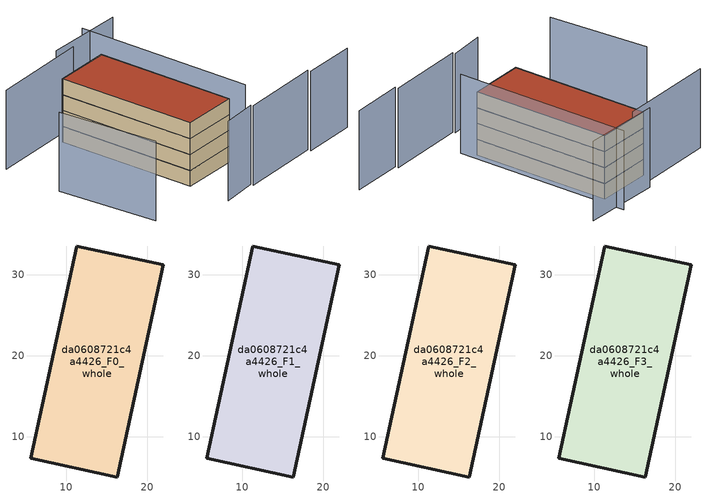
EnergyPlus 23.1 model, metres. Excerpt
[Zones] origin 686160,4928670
da0608721c4a4426_F0_whole
 floor ground (EU_floor_Construction): 16.27,5.04 21.97,31.22 11.27,33.55 5.56,7.37 z0
 wall outside (EU_wall_Construction): 11.27,33.55 21.97,31.22 16.27,5.04 5.56,7.37 11.27,33.55 z0:3
da0608721c4a4426_F1_whole
 floor to da0608721c4a4426_F0_whole (EU_floor_Construction): 16.27,5.04 21.97,31.22 11.26,33.55 5.56,7.37 z3
 wall outside (EU_wall_Construction): 11.27,33.55 21.97,31.22 16.27,5.04 5.56,7.37 11.27,33.55 z3:6
da0608721c4a4426_F2_whole
 floor to da0608721c4a4426_F1_whole (EU_floor_Construction): 16.27,5.04 21.97,31.22 11.26,33.55 5.56,7.37 z6
 wall outside (EU_wall_Construction): 11.27,33.55 21.97,31.22 16.27,5.04 5.56,7.37 11.27,33.55 z6:9
da0608721c4a4426_F3_whole
 floor to da0608721c4a4426_F2_whole (EU_floor_Construction): 16.27,5.04 21.97,31.22 11.26,33.55 5.56,7.37 z9
 wall outside (EU_wall_Construction): 11.27,33.55 21.97,31.22 16.27,5.04 5.56,7.37 11.27,33.55 z9:12
 roof outside (EU_roof_Construction): 21.97,31.22 16.27,5.04 5.56,7.37 11.27,33.55 z12
shading: 25.7,-5.61 35.91,-7.68 / 10.36,-2.07 25.81,-5.01 / 3.53,-0.5 10.44,-1.58 / -5.2,26.61 -8.06,7.5 / 16.82,2.4 24.08,35.72 / 29.73,32.66 14.78,36.31 / 17.24,34.29 -1.63,38.05 z0:15
[Building]
EU S2 Campaign: North Axis=0; Terrain=City; Solar Distribution=FullExterior
[Site:Location]
Bologna: Latitude=44.5; Longitude=11.25; Time Zone=1; Elevation=37
[SizingPeriod:WeatherFileDays]
AnnualSizingPeriod: Begin Month=1; Begin Day of Month=1; End Month=12; End Day of Month=31; Day of Week for Start Day=Monday; Use Weather File Daylight Saving Period=No; Use Weather File Rain and Snow Indicators=No
[MATERIAL]
EU_InternalMass_Material: Roughness=MediumRough; Thickness=0.1; Conductivity=1; Density=1800; Specific Heat=900; Thermal Absorptance=0.9; Solar Absorptance=0.7; Visible Absorptance=0.7
[MATERIAL:NOMASS] Roughness=MediumRough; Thermal Absorptance=0.9; Solar Absorptance=0.7; Visible Absorptance=0.7
Name | Thermal Resistance
EU_wall_NoMass | 0.937881
EU_roof_NoMass | 0.548572
EU_floor_NoMass | 0.71348
[CONSTRUCTION]
EU_wall_Construction: EU_wall_NoMass
EU_roof_Construction: EU_roof_NoMass
EU_floor_Construction: EU_floor_NoMass
EU_InternalMass_Construction: EU_InternalMass_Material
[ZONE] Type=1; Multiplier=1; Ceiling Height=autocalculate; Volume=881.111; Floor Area=autocalculate; Part of Total Floor Area=Yes
da0608721c4a4426_F0_whole; da0608721c4a4426_F1_whole; da0608721c4a4426_F2_whole; da0608721c4a4426_F3_whole
[INTERNALMASS] Construction=EU_InternalMass_Construction; Surface Area=293.704
Name | Zone or ZoneList
da0608721c4a4426_F0_whole_EU_InternalMass | da0608721c4a4426_F0_whole
da0608721c4a4426_F1_whole_EU_InternalMass | da0608721c4a4426_F1_whole
da0608721c4a4426_F2_whole_EU_InternalMass | da0608721c4a4426_F2_whole
da0608721c4a4426_F3_whole_EU_InternalMass | da0608721c4a4426_F3_whole
[OTHEREQUIPMENT] Fuel Type=Electricity; Design Level Calculation Method=Watts/Area; Power per Zone Floor Area=1; Fraction Latent=0; Fraction Radiant=0; Fraction Lost=0; Carbon Dioxide Generation Rate=0; EndUse Subcategory=EU_Step8_InternalGains
Name | Zone or ZoneList or Space or SpaceList | Schedule
EU_Step8_InternalGain_da0608721c4a4426_F0_whole_f000 | da0608721c4a4426_F0_whole | EU_Step8_GainSchedule_da0608721c4a4426_F0_whole_f000
EU_Step8_InternalGain_da0608721c4a4426_F1_whole_f000 | da0608721c4a4426_F1_whole | EU_Step8_GainSchedule_da0608721c4a4426_F1_whole_f000
EU_Step8_InternalGain_da0608721c4a4426_F2_whole_f000 | da0608721c4a4426_F2_whole | EU_Step8_GainSchedule_da0608721c4a4426_F2_whole_f000
EU_Step8_InternalGain_da0608721c4a4426_F3_whole_f000 | da0608721c4a4426_F3_whole | EU_Step8_GainSchedule_da0608721c4a4426_F3_whole_f000
[ZONEVENTILATION:DESIGNFLOWRATE] Schedule=EU_AlwaysOn; Design Flow Rate Calculation Method=AirChanges/Hour; Air Changes per Hour=0.687892; Ventilation Type=Natural; Fan Pressure Rise=0; Fan Total Efficiency=1; Constant Term Coefficient=1; Temperature Term Coefficient=0; Velocity Term Coefficient=0; Velocity Squared Term Coefficient=0; Minimum Indoor Temperature=-100; Maximum Indoor Temperature=100; Delta Temperature=-100; Minimum Outdoor Temperature=-100; Maximum Outdoor Temperature=100; Maximum Wind Speed=40
Name | Zone or ZoneList or Space or SpaceList
EU_ConstantAir_da0608721c4a4426_F0_whole | da0608721c4a4426_F0_whole
EU_ConstantAir_da0608721c4a4426_F1_whole | da0608721c4a4426_F1_whole
EU_ConstantAir_da0608721c4a4426_F2_whole | da0608721c4a4426_F2_whole
EU_ConstantAir_da0608721c4a4426_F3_whole | da0608721c4a4426_F3_whole
[HVACTEMPLATE:THERMOSTAT] Constant Heating Setpoint=20; Constant Cooling Setpoint=50
EU_HeatOnly_da0608721c4a4426_F0_whole; EU_HeatOnly_da0608721c4a4426_F1_whole; EU_HeatOnly_da0608721c4a4426_F2_whole; EU_HeatOnly_da0608721c4a4426_F3_whole
[HVACTEMPLATE:ZONE:IDEALLOADSAIRSYSTEM] System Availability Schedule=EU_AlwaysOn; Maximum Heating Supply Air Temperature=50; Minimum Cooling Supply Air Temperature=13; Maximum Heating Supply Air Humidity Ratio=0.0156; Minimum Cooling Supply Air Humidity Ratio=0.0077; Heating Limit=NoLimit; Cooling Limit=NoLimit; Heating Availability Schedule=EU_AlwaysOn; Cooling Availability Schedule=EU_CoolingOff; Dehumidification Control Type=ConstantSensibleHeatRatio; Cooling Sensible Heat Ratio=0.7; Dehumidification Setpoint=60; Humidification Control Type=None; Humidification Setpoint=30; Outdoor Air Method=None; Outdoor Air Flow Rate per Person=0.00944; Outdoor Air Flow Rate per Zone Floor Area=0; Outdoor Air Flow Rate per Zone=0; Demand Controlled Ventilation Type=None; Outdoor Air Economizer Type=NoEconomizer; Heat Recovery Type=None; Sensible Heat Recovery Effectiveness=0.7; Latent Heat Recovery Effectiveness=0.65
Name | Template Thermostat
da0608721c4a4426_F0_whole | EU_HeatOnly_da0608721c4a4426_F0_whole
da0608721c4a4426_F1_whole | EU_HeatOnly_da0608721c4a4426_F1_whole
da0608721c4a4426_F2_whole | EU_HeatOnly_da0608721c4a4426_F2_whole
da0608721c4a4426_F3_whole | EU_HeatOnly_da0608721c4a4426_F3_whole
[SIZING:ZONE] Zone Cooling Design Supply Air Temperature Input Method=SupplyAirTemperature; Zone Cooling Design Supply Air Temperature=13; Zone Heating Design Supply Air Temperature Input Method=SupplyAirTemperature; Zone Heating Design Supply Air Temperature=50; Zone Cooling Design Supply Air Humidity Ratio=0.008; Zone Heating Design Supply Air Humidity Ratio=0.008; Cooling Design Air Flow Method=DesignDay; Cooling Design Air Flow Rate=0; Cooling Minimum Air Flow per Zone Floor Area=0.000762; Cooling Minimum Air Flow=0; Cooling Minimum Air Flow Fraction=0.2; Heating Design Air Flow Method=DesignDay; Heating Design Air Flow Rate=0; Heating Maximum Air Flow per Zone Floor Area=0.002032; Heating Maximum Air Flow=0.141576; Heating Maximum Air Flow Fraction=0.3; Account for Dedicated Outdoor Air System=No; Dedicated Outdoor Air System Control Strategy=NeutralSupplyAir; Dedicated Outdoor Air Low Setpoint Temperature for Design=autosize; Dedicated Outdoor Air High Setpoint Temperature for Design=autosize; Zone Load Sizing Method=Sensible Load Only No Latent Load; Zone Latent Cooling Design Supply Air Humidity Ratio Input Method=HumidityRatioDifference; Zone Cooling Design Supply Air Humidity Ratio Difference=0.005; Zone Latent Heating Design Supply Air Humidity Ratio Input Method=HumidityRatioDifference; Zone Humidification Design Supply Air Humidity Ratio Difference=0.005
da0608721c4a4426_F0_whole; da0608721c4a4426_F1_whole; da0608721c4a4426_F2_whole; da0608721c4a4426_F3_whole
[SCHEDULE:CONSTANT]
Name | Hourly Value
EU_AlwaysOn | 1
EU_CoolingOff | 0
[SCHEDULE:FILE] Column Number=1; Rows to Skip at Top=0; Number of Hours of Data=8760; Column Separator=Comma; Interpolate to Timestep=No; Minutes per Item=60; Adjust Schedule for Daylight Savings=Yes
Name | File
EU_Step8_GainSchedule_da0608721c4a4426_F0_whole_f000 | ../../schedules/da0608721c4a4426/da0608721c4a4426_F0_whole_f000_gain.csv
EU_Step8_GainSchedule_da0608721c4a4426_F1_whole_f000 | ../../schedules/da0608721c4a4426/da0608721c4a4426_F1_whole_f000_gain.csv
EU_Step8_GainSchedule_da0608721c4a4426_F2_whole_f000 | ../../schedules/da0608721c4a4426/da0608721c4a4426_F2_whole_f000_gain.csv
EU_Step8_GainSchedule_da0608721c4a4426_F3_whole_f000 | ../../schedules/da0608721c4a4426/da0608721c4a4426_F3_whole_f000_gain.csv
